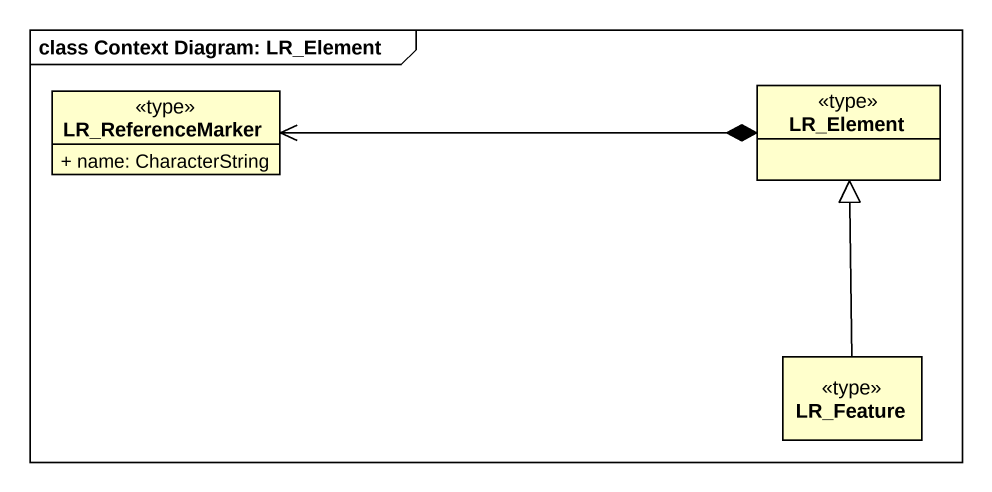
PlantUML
@startuml
mainframe class Context Diagram: LR_Element
hide circle
hide empty members
skinparam classAttributeIconSize 0
class LR_ReferenceMarker <<type>> {
  + name: CharacterString
}
class LR_Element <<type>>
class LR_Feature <<type>>
LR_ReferenceMarker <-right-* LR_Element
LR_Feature -up-|> LR_Element
@enduml
